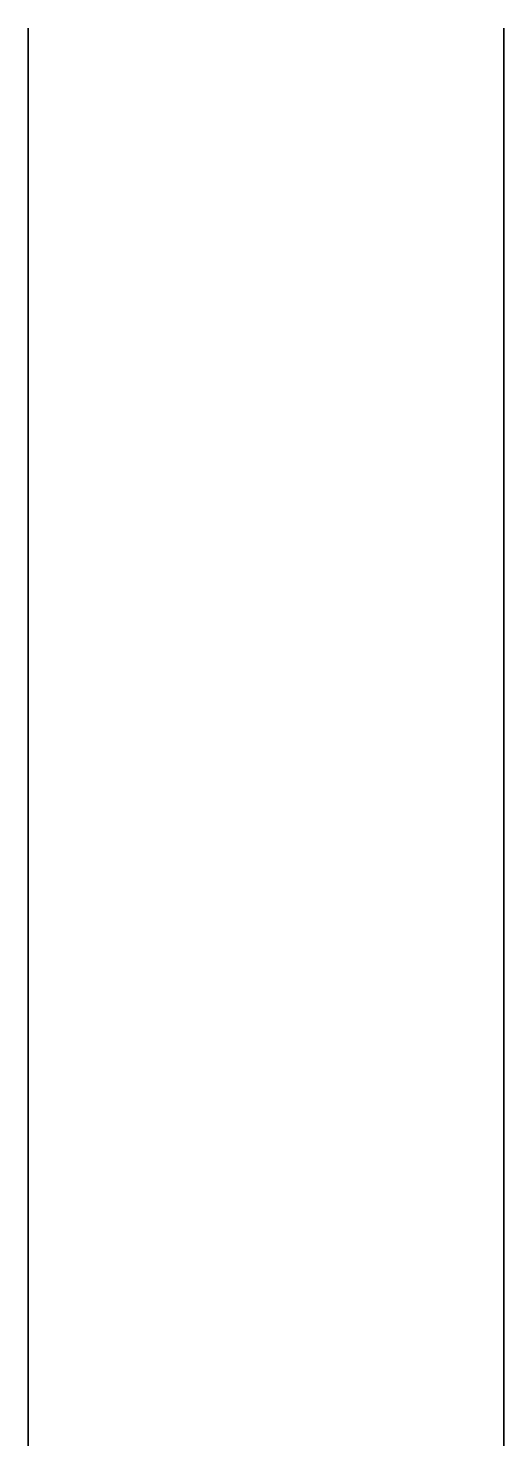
# Model space of a CAD drawing. Extents: x 0 to 2378, y 0 to 1682.
# Drawn here: x 619 to 654, y 863.5 to 967.3 of the extents above; entities that cross this region are included whole.
import ezdxf

# ---------------------------------------------------------------- set-up
doc = ezdxf.new("R2010")
doc.units = 0
doc.layers.add('VISIBLE', color=7, linetype='CONTINUOUS')

msp = doc.modelspace()

# ---------------------------------------------------------------- linework, layer by layer
at = {"layer": 'VISIBLE'}
for p, q in [((619.0438, 967.3431), (619.0438, 967.3098)), ((619.0438, 967.3408), (619.0438, 967.3431)), ((619.0438, 967.3344), (619.0438, 967.3408)), ((619.0438, 967.3266), (619.0438, 967.3344)), ((619.0438, 967.3167), (619.0438, 967.3266)), ((619.0438, 967.2983), (619.0438, 967.3167)), ((619.0438, 967.3098), (619.0438, 967.2831)), ((619.0438, 967.2668), (619.0438, 967.2983)), ((619.0438, 967.2831), (619.0438, 967.1693)), ((619.0438, 967.0858), (619.0438, 967.2668)), ((619.0438, 967.1693), (619.0438, 967.1031)), ((619.0438, 967.1031), (619.0438, 966.9355)), ((619.0438, 966.8431), (619.0438, 967.0858)), ((619.0438, 966.9355), (619.0438, 966.7831)), ((619.0438, 966.5631), (619.0438, 966.8431)), ((619.0438, 966.7831), (619.0438, 966.52)), ((619.0438, 965.7531), (619.0438, 966.5631)), ((619.0438, 966.52), (619.0438, 966.3431)), ((619.0438, 966.3431), (619.0438, 966.0388)), ((654.0438, 967.3098), (654.0438, 967.3431)), ((654.0438, 967.3431), (654.0438, 967.3408)), ((654.0438, 967.3408), (654.0438, 967.3344)), ((654.0438, 967.3344), (654.0438, 967.3266)), ((654.0438, 967.3266), (654.0438, 967.3167)), ((654.0438, 967.3167), (654.0438, 967.2983)), ((654.0438, 967.2831), (654.0438, 967.3098)), ((654.0438, 967.2983), (654.0438, 967.2668)), ((654.0438, 967.1693), (654.0438, 967.2831)), ((654.0438, 967.2668), (654.0438, 967.0858)), ((654.0438, 967.1031), (654.0438, 967.1693)), ((654.0438, 966.9355), (654.0438, 967.1031)), ((654.0438, 967.0858), (654.0438, 966.8431)), ((654.0438, 966.7831), (654.0438, 966.9355)), ((654.0438, 966.8431), (654.0438, 966.5631)), ((654.0438, 966.52), (654.0438, 966.7831)), ((654.0438, 966.5631), (654.0438, 965.7531)), ((654.0438, 966.3431), (654.0438, 966.52)), ((654.0438, 966.0388), (654.0438, 966.3431)), ((619.0438, 966.0388), (619.0438, 965.7831)), ((619.0438, 965.7831), (619.0438, 965.4035)), ((619.0438, 964.423), (619.0438, 965.7531)), ((619.0438, 965.4035), (619.0438, 965.1031)), ((654.0438, 965.7831), (654.0438, 966.0388)), ((654.0438, 965.4035), (654.0438, 965.7831)), ((654.0438, 965.7531), (654.0438, 964.423)), ((654.0438, 965.1031), (654.0438, 965.4035)), ((619.0438, 965.1031), (619.0438, 964.5646)), ((619.0438, 964.5646), (619.0438, 964.3131)), ((619.0438, 963.8057), (619.0438, 964.423)), ((619.0438, 964.3431), (619.0438, 964.3061)), ((619.0438, 964.3431), (619.0438, 964.2931)), ((619.0438, 963.8431), (619.0438, 964.3431)), ((619.0438, 964.3131), (619.0438, 963.8425)), ((619.0438, 964.2931), (619.0438, 964.3087)), ((619.0438, 962.9731), (619.0438, 964.3083)), ((619.0438, 964.3061), (619.0438, 964.1037)), ((619.0438, 964.2931), (619.0438, 964.2979)), ((619.0438, 964.2768), (619.0438, 964.2931)), ((619.0438, 964.2931), (619.0438, 964.123)), ((619.0438, 964.2605), (619.0438, 964.2768)), ((654.0438, 964.5646), (654.0438, 965.1031)), ((654.0438, 964.3131), (654.0438, 964.5646)), ((654.0438, 964.423), (654.0438, 963.8057)), ((654.0438, 964.3061), (654.0438, 964.3431)), ((654.0438, 964.2938), (654.0438, 964.3431)), ((654.0438, 964.3431), (654.0438, 964.336)), ((654.0438, 964.336), (654.0438, 963.8431)), ((654.0438, 963.8425), (654.0438, 964.3131)), ((654.0438, 964.3087), (654.0438, 964.2931)), ((654.0438, 964.3083), (654.0438, 962.9731)), ((654.0438, 964.1037), (654.0438, 964.3061)), ((654.0438, 964.2979), (654.0438, 964.2931)), ((654.0438, 964.2931), (654.0438, 964.2938)), ((654.0438, 964.2931), (654.0438, 964.2768)), ((654.0438, 964.1254), (654.0438, 964.2931)), ((654.0438, 964.2768), (654.0438, 964.2605)), ((619.0438, 964.2447), (619.0438, 964.2605)), ((619.0438, 964.2299), (619.0438, 964.2447)), ((619.0438, 964.2165), (619.0438, 964.2299)), ((619.0438, 964.2048), (619.0438, 964.2165)), ((619.0438, 964.053), (619.0438, 964.2065)), ((619.0438, 964.1948), (619.0438, 964.2048)), ((619.0438, 964.1868), (619.0438, 964.1948)), ((619.0438, 964.1806), (619.0438, 964.1868)), ((619.0438, 964.1762), (619.0438, 964.1806)), ((619.0438, 964.123), (619.0438, 964.1762)), ((619.0438, 964.123), (619.0438, 963.8531)), ((619.0438, 963.463), (619.0438, 964.1167)), ((619.0438, 964.1037), (619.0438, 963.8129)), ((619.0438, 964.0327), (619.0438, 964.053)), ((619.0438, 963.8531), (619.0438, 964.0327)), ((619.0438, 963.8531), (619.0438, 963.463)), ((619.0438, 963.5931), (619.0438, 963.8431)), ((619.0438, 963.8425), (619.0438, 963.403)), ((619.0438, 962.8005), (619.0438, 963.8057)), ((619.0438, 962.863), (619.0438, 963.5931)), ((619.0438, 963.463), (619.0438, 962.9731)), ((619.0438, 963.403), (619.0438, 962.7975)), ((654.0438, 964.2605), (654.0438, 964.2447)), ((654.0438, 964.2447), (654.0438, 964.2299)), ((654.0438, 964.2299), (654.0438, 964.2165)), ((654.0438, 964.2165), (654.0438, 964.2048)), ((654.0438, 964.2065), (654.0438, 964.053)), ((654.0438, 964.2048), (654.0438, 964.1948)), ((654.0438, 964.1948), (654.0438, 964.1868)), ((654.0438, 964.1868), (654.0438, 964.1806)), ((654.0438, 964.1806), (654.0438, 964.1762)), ((654.0438, 964.1762), (654.0438, 964.123)), ((654.0438, 964.123), (654.0438, 964.1254)), ((654.0438, 963.8569), (654.0438, 964.123)), ((654.0438, 964.1167), (654.0438, 963.463)), ((654.0438, 963.8129), (654.0438, 964.1037)), ((654.0438, 964.053), (654.0438, 964.0327)), ((654.0438, 964.0327), (654.0438, 963.8531)), ((654.0438, 963.8531), (654.0438, 963.8569)), ((654.0438, 963.4685), (654.0438, 963.8531)), ((654.0438, 963.8431), (654.0438, 963.8395)), ((654.0438, 963.403), (654.0438, 963.8425)), ((654.0438, 963.8395), (654.0438, 963.5931)), ((654.0438, 963.8057), (654.0438, 962.8005)), ((654.0438, 963.5931), (654.0438, 963.5828)), ((654.0438, 963.5828), (654.0438, 962.863)), ((654.0438, 963.463), (654.0438, 963.4685)), ((654.0438, 962.98), (654.0438, 963.463)), ((654.0438, 962.7975), (654.0438, 963.403)), ((619.0438, 960.873), (619.0438, 963.008)), ((619.0438, 962.9731), (619.0438, 962.373)), ((619.0438, 962.863), (619.0438, 960.4946)), ((619.0438, 961.683), (619.0438, 962.863)), ((619.0438, 962.613), (619.0438, 962.8005)), ((619.0438, 962.7975), (619.0438, 962.3831)), ((619.0438, 960.5593), (619.0438, 962.613)), ((619.0438, 961.673), (619.0438, 962.5326)), ((619.0438, 962.373), (619.0438, 962.4784)), ((619.0438, 962.3831), (619.0438, 961.7706)), ((619.0438, 962.373), (619.0438, 961.673)), ((654.0438, 963.008), (654.0438, 960.873)), ((654.0438, 962.9731), (654.0438, 962.98)), ((654.0438, 962.3815), (654.0438, 962.9731)), ((654.0438, 960.4946), (654.0438, 962.863)), ((654.0438, 962.863), (654.0438, 962.8464)), ((654.0438, 962.8464), (654.0438, 961.683)), ((654.0438, 962.8005), (654.0438, 962.613)), ((654.0438, 962.3831), (654.0438, 962.7975)), ((654.0438, 962.613), (654.0438, 960.5593)), ((654.0438, 962.5326), (654.0438, 961.673)), ((654.0438, 962.4784), (654.0438, 962.373)), ((654.0438, 961.7706), (654.0438, 962.3831)), ((654.0438, 962.373), (654.0438, 962.3815)), ((654.0438, 961.6829), (654.0438, 962.373)), ((619.0438, 961.7706), (619.0438, 961.2631)), ((619.0438, 961.683), (619.0438, 960.5351)), ((619.0438, 960.053), (619.0438, 961.683)), ((619.0438, 961.673), (619.0438, 960.873)), ((619.0438, 961.2631), (619.0438, 960.579)), ((654.0438, 961.2631), (654.0438, 961.7706)), ((654.0438, 960.5351), (654.0438, 961.683)), ((654.0438, 961.683), (654.0438, 961.6601)), ((654.0438, 961.673), (654.0438, 961.6829)), ((654.0438, 960.8843), (654.0438, 961.673)), ((654.0438, 961.6601), (654.0438, 960.053)), ((654.0438, 960.579), (654.0438, 961.2631)), ((619.0438, 960.873), (619.0438, 959.9731)), ((619.0438, 960.579), (619.0438, 960.0431)), ((619.0438, 960.333), (619.0438, 960.5593)), ((619.0438, 957.9745), (619.0438, 960.333)), ((654.0438, 960.873), (654.0438, 960.8843)), ((654.0438, 959.9857), (654.0438, 960.873)), ((654.0438, 960.0431), (654.0438, 960.579)), ((654.0438, 960.5593), (654.0438, 960.333)), ((654.0438, 960.333), (654.0438, 957.9745)), ((619.0438, 958.023), (619.0438, 960.053)), ((619.0438, 960.0431), (619.0438, 959.2924)), ((619.0438, 959.9731), (619.0438, 958.993)), ((619.0438, 959.2924), (619.0438, 958.743)), ((654.0438, 960.053), (654.0438, 960.0244)), ((654.0438, 959.2924), (654.0438, 960.0431)), ((654.0438, 960.0244), (654.0438, 958.023)), ((654.0438, 959.9731), (654.0438, 959.9857)), ((654.0438, 959.0068), (654.0438, 959.9731)), ((654.0438, 958.743), (654.0438, 959.2924)), ((619.0438, 958.993), (619.0438, 957.923)), ((619.0438, 958.743), (619.0438, 957.9291)), ((654.0438, 958.993), (654.0438, 959.0068)), ((654.0438, 957.9381), (654.0438, 958.993)), ((654.0438, 957.9291), (654.0438, 958.743)), ((619.0438, 958.023), (619.0438, 954.2051)), ((619.0438, 955.613), (619.0438, 958.023)), ((619.0438, 957.643), (619.0438, 957.9745)), ((619.0438, 957.9291), (619.0438, 957.3531)), ((619.0438, 957.923), (619.0438, 956.773)), ((619.0438, 954.8764), (619.0438, 957.643)), ((619.0438, 957.3531), (619.0438, 956.3896)), ((654.0438, 954.2051), (654.0438, 958.023)), ((654.0438, 958.023), (654.0438, 957.9891)), ((654.0438, 957.9891), (654.0438, 955.613)), ((654.0438, 957.9745), (654.0438, 957.643)), ((654.0438, 957.923), (654.0438, 957.9381)), ((654.0438, 957.3531), (654.0438, 957.9291)), ((654.0438, 956.7892), (654.0438, 957.923)), ((654.0438, 957.643), (654.0438, 954.8764)), ((654.0438, 956.3896), (654.0438, 957.3531)), ((619.0438, 956.773), (619.0438, 955.553)), ((619.0438, 956.3896), (619.0438, 955.8831)), ((654.0438, 956.773), (654.0438, 956.7892)), ((654.0438, 955.5702), (654.0438, 956.773)), ((654.0438, 955.8831), (654.0438, 956.3896)), ((619.0438, 955.8831), (619.0438, 955.0462)), ((619.0438, 955.613), (619.0438, 953.4301)), ((619.0438, 952.8831), (619.0438, 955.613)), ((619.0438, 955.553), (619.0438, 954.2531)), ((619.0438, 955.0462), (619.0438, 954.3431)), ((654.0438, 955.0462), (654.0438, 955.8831)), ((654.0438, 953.4301), (654.0438, 955.613)), ((654.0438, 955.613), (654.0438, 955.5746)), ((654.0438, 955.5746), (654.0438, 952.8831)), ((654.0438, 955.553), (654.0438, 955.5702)), ((654.0438, 954.2714), (654.0438, 955.553)), ((654.0438, 954.3431), (654.0438, 955.0462)), ((619.0438, 954.5931), (619.0438, 954.8764)), ((619.0438, 951.6395), (619.0438, 954.5931)), ((619.0438, 954.3431), (619.0438, 952.743)), ((619.0438, 954.2531), (619.0438, 952.903)), ((619.0438, 952.903), (619.0438, 954.0298)), ((654.0438, 954.8764), (654.0438, 954.5931)), ((654.0438, 954.5931), (654.0438, 951.6395)), ((654.0438, 952.743), (654.0438, 954.3431)), ((654.0438, 954.2531), (654.0438, 954.2714)), ((654.0438, 952.9221), (654.0438, 954.2531)), ((654.0438, 954.0298), (654.0438, 952.903)), ((619.0438, 951.5031), (619.0438, 953.8585)), ((619.0438, 950.0431), (619.0438, 953.5968)), ((619.0438, 952.903), (619.0438, 951.5031)), ((619.0438, 949.8831), (619.0438, 952.8831)), ((654.0438, 953.8585), (654.0438, 951.5031)), ((654.0438, 953.5968), (654.0438, 950.0431)), ((654.0438, 952.903), (654.0438, 952.9221)), ((654.0438, 951.5228), (654.0438, 952.903)), ((654.0438, 952.8831), (654.0438, 952.8408)), ((619.0438, 952.743), (619.0438, 951.0931)), ((654.0438, 952.8408), (654.0438, 949.8831)), ((654.0438, 951.0931), (654.0438, 952.743)), ((619.0438, 951.243), (619.0438, 951.6395)), ((619.0438, 951.5031), (619.0438, 950.0431)), ((619.0438, 947.9911), (619.0438, 951.243)), ((619.0438, 951.0931), (619.0438, 949.403)), ((654.0438, 951.6395), (654.0438, 951.243)), ((654.0438, 951.5031), (654.0438, 951.5228)), ((654.0438, 950.0636), (654.0438, 951.5031)), ((654.0438, 951.243), (654.0438, 947.9911)), ((654.0438, 949.403), (654.0438, 951.0931)), ((619.0438, 950.0431), (619.0438, 948.553)), ((619.0438, 946.6631), (619.0438, 949.8831)), ((654.0438, 950.0431), (654.0438, 950.0636)), ((654.0438, 948.574), (654.0438, 950.0431)), ((654.0438, 949.8831), (654.0438, 949.8377)), ((654.0438, 949.8377), (654.0438, 946.6631)), ((619.0438, 949.403), (619.0438, 947.6631)), ((654.0438, 947.6631), (654.0438, 949.403)), ((619.0438, 948.553), (619.0438, 947.0331)), ((619.0438, 947.643), (619.0438, 947.9911)), ((619.0438, 947.6631), (619.0438, 945.903)), ((654.0438, 948.553), (654.0438, 948.574)), ((654.0438, 947.0545), (654.0438, 948.553)), ((654.0438, 947.9911), (654.0438, 947.643)), ((654.0438, 945.903), (654.0438, 947.6631)), ((619.0438, 944.2874), (619.0438, 947.643)), ((619.0438, 947.0331), (619.0438, 945.4831)), ((619.0438, 943.2831), (619.0438, 946.6631)), ((654.0438, 947.643), (654.0438, 944.2874)), ((654.0438, 947.0331), (654.0438, 947.0545)), ((654.0438, 945.5049), (654.0438, 947.0331)), ((654.0438, 946.6631), (654.0438, 946.6155)), ((619.0438, 945.903), (619.0438, 944.1331)), ((654.0438, 946.6155), (654.0438, 943.2831)), ((654.0438, 944.1331), (654.0438, 945.903)), ((619.0438, 945.4831), (619.0438, 943.9131)), ((654.0438, 945.4831), (654.0438, 945.5049)), ((654.0438, 943.9352), (654.0438, 945.4831)), ((619.0438, 943.863), (619.0438, 944.2874)), ((619.0438, 944.1331), (619.0438, 942.3431)), ((619.0438, 943.9131), (619.0438, 942.3431)), ((619.0438, 940.4019), (619.0438, 943.863)), ((654.0438, 944.2874), (654.0438, 943.863)), ((654.0438, 942.3431), (654.0438, 944.1331)), ((654.0438, 943.9131), (654.0438, 943.9352)), ((654.0438, 942.3652), (654.0438, 943.9131)), ((654.0438, 943.863), (654.0438, 940.4019)), ((619.0438, 943.2831), (619.0438, 938.6596)), ((619.0438, 939.8131), (619.0438, 943.2831)), ((654.0438, 938.6596), (654.0438, 943.2831)), ((654.0438, 943.2831), (654.0438, 943.2342)), ((654.0438, 943.2342), (654.0438, 939.8131)), ((619.0438, 942.3431), (619.0438, 863.8445)), ((619.0438, 890.0193), (619.0438, 942.3431)), ((619.0438, 886.641), (619.0438, 942.3431)), ((654.0438, 942.3431), (654.0438, 942.3652)), ((654.0438, 863.8445), (654.0438, 942.3431)), ((654.0438, 942.3431), (654.0438, 890.0193)), ((654.0438, 942.3431), (654.0438, 886.641)), ((619.0438, 939.9831), (619.0438, 940.4019)), ((654.0438, 940.4019), (654.0438, 939.9831)), ((619.0438, 936.5451), (619.0438, 939.9831)), ((619.0438, 939.8131), (619.0438, 939.107)), ((619.0438, 936.3131), (619.0438, 939.8131)), ((654.0438, 939.9831), (654.0438, 936.5451)), ((654.0438, 939.107), (654.0438, 939.8131)), ((654.0438, 939.8131), (654.0438, 939.7638)), ((654.0438, 939.7638), (654.0438, 936.3131)), ((619.0438, 936.0731), (619.0438, 936.5451)), ((619.0438, 936.3131), (619.0438, 932.7279)), ((619.0438, 932.8531), (619.0438, 936.3131)), ((654.0438, 936.5451), (654.0438, 936.0731)), ((654.0438, 932.7279), (654.0438, 936.3131)), ((654.0438, 936.3131), (654.0438, 936.2643)), ((654.0438, 936.2643), (654.0438, 932.8531)), ((619.0438, 932.6192), (619.0438, 936.0731)), ((654.0438, 936.0731), (654.0438, 932.6192)), ((619.0438, 932.8531), (619.0438, 932.7309)), ((619.0438, 929.5031), (619.0438, 932.8531)), ((619.0438, 932.7309), (619.0438, 931.3678)), ((619.0438, 932.213), (619.0438, 932.6192)), ((619.0438, 928.8658), (619.0438, 932.213)), ((654.0438, 932.7309), (654.0438, 932.8531)), ((654.0438, 932.8531), (654.0438, 932.8059)), ((654.0438, 932.8059), (654.0438, 929.5031)), ((654.0438, 931.3678), (654.0438, 932.7309)), ((654.0438, 932.6192), (654.0438, 932.213)), ((654.0438, 932.213), (654.0438, 928.8658)), ((619.0438, 931.3678), (619.0438, 927.555)), ((654.0438, 927.555), (654.0438, 931.3678)), ((619.0438, 929.5031), (619.0438, 926.9486)), ((619.0438, 926.3131), (619.0438, 929.5031)), ((654.0438, 926.9486), (654.0438, 929.5031)), ((654.0438, 929.5031), (654.0438, 929.4581)), ((654.0438, 929.4581), (654.0438, 926.3131)), ((619.0438, 928.463), (619.0438, 928.8658)), ((619.0438, 925.2581), (619.0438, 928.463)), ((654.0438, 928.8658), (654.0438, 928.463)), ((654.0438, 928.463), (654.0438, 925.2581)), ((619.0438, 923.3431), (619.0438, 926.3131)), ((654.0438, 926.3131), (654.0438, 926.2712)), ((654.0438, 926.2712), (654.0438, 923.3431)), ((619.0438, 924.893), (619.0438, 925.2581)), ((619.0438, 921.9098), (619.0438, 924.893)), ((654.0438, 925.2581), (654.0438, 924.893)), ((654.0438, 924.893), (654.0438, 921.9098)), ((619.0438, 920.6631), (619.0438, 923.3431)), ((654.0438, 923.3431), (654.0438, 923.3053)), ((654.0438, 923.3053), (654.0438, 920.6631)), ((619.0438, 921.583), (619.0438, 921.9098)), ((654.0438, 921.9098), (654.0438, 921.583)), ((619.0438, 918.924), (619.0438, 921.583)), ((654.0438, 921.583), (654.0438, 918.924)), ((619.0438, 918.3131), (619.0438, 920.6631)), ((654.0438, 920.6631), (654.0438, 920.6299)), ((654.0438, 920.6299), (654.0438, 918.3131)), ((619.0438, 918.583), (619.0438, 918.924)), ((654.0438, 918.924), (654.0438, 918.583)), ((619.0438, 916.2192), (619.0438, 918.583)), ((619.0438, 918.3131), (619.0438, 915.7037)), ((619.0438, 916.3431), (619.0438, 918.3131)), ((654.0438, 918.583), (654.0438, 916.2192)), ((654.0438, 915.7037), (654.0438, 918.3131)), ((654.0438, 918.3131), (654.0438, 918.2853)), ((654.0438, 918.2853), (654.0438, 916.3431)), ((619.0438, 916.3431), (619.0438, 916.0338)), ((619.0438, 914.7831), (619.0438, 916.3431)), ((619.0438, 915.963), (619.0438, 916.2192)), ((619.0438, 913.9974), (619.0438, 915.963)), ((654.0438, 916.0338), (654.0438, 916.3431)), ((654.0438, 916.3431), (654.0438, 916.3211)), ((654.0438, 916.3211), (654.0438, 914.7831)), ((654.0438, 916.2192), (654.0438, 915.963)), ((654.0438, 915.963), (654.0438, 913.9974)), ((619.0438, 913.6731), (619.0438, 914.7831)), ((654.0438, 914.7831), (654.0438, 914.7674)), ((654.0438, 914.7674), (654.0438, 913.6731)), ((619.0438, 913.7531), (619.0438, 913.9974)), ((619.0438, 912.2173), (619.0438, 913.7531)), ((619.0438, 913.023), (619.0438, 913.6731)), ((654.0438, 913.9974), (654.0438, 913.7531)), ((654.0438, 913.7531), (654.0438, 912.2173)), ((654.0438, 913.6731), (654.0438, 913.6639)), ((654.0438, 913.6639), (654.0438, 913.023)), ((619.0438, 913.023), (619.0438, 901.3884)), ((619.0438, 898.633), (619.0438, 913.023)), ((654.0438, 901.3884), (654.0438, 913.023)), ((654.0438, 913.023), (654.0438, 912.8204)), ((654.0438, 912.8204), (654.0438, 898.633)), ((619.0438, 912.013), (619.0438, 912.2173)), ((619.0438, 910.8944), (619.0438, 912.013)), ((654.0438, 912.2173), (654.0438, 912.013)), ((654.0438, 912.013), (654.0438, 910.8944)), ((619.0438, 910.773), (619.0438, 910.8944)), ((619.0438, 910.1187), (619.0438, 910.773)), ((654.0438, 910.8944), (654.0438, 910.773)), ((654.0438, 910.773), (654.0438, 910.1187)), ((619.0438, 910.043), (619.0438, 910.1187)), ((619.0438, 909.5575), (619.0438, 910.043)), ((619.0438, 908.6187), (619.0438, 909.5575)), ((654.0438, 910.1187), (654.0438, 910.043)), ((654.0438, 910.043), (654.0438, 909.5575)), ((654.0438, 909.5575), (654.0438, 908.6187)), ((619.0438, 904.8759), (619.0438, 908.6187)), ((654.0438, 908.6187), (654.0438, 904.8759)), ((619.0438, 895.653), (619.0438, 904.8759)), ((654.0438, 904.8759), (654.0438, 895.653)), ((619.0438, 901.3884), (619.0438, 898.633)), ((654.0438, 898.633), (654.0438, 901.3884)), ((619.0438, 898.633), (619.0438, 898.3186)), ((619.0438, 897.903), (619.0438, 898.633)), ((619.0438, 898.3186), (619.0438, 897.903)), ((619.0438, 897.903), (619.0438, 897.5566)), ((619.0438, 896.6731), (619.0438, 897.903)), ((654.0438, 898.3186), (654.0438, 898.633)), ((654.0438, 898.633), (654.0438, 898.6228)), ((654.0438, 898.6228), (654.0438, 897.903)), ((654.0438, 897.903), (654.0438, 898.3186)), ((654.0438, 897.5566), (654.0438, 897.903)), ((654.0438, 897.903), (654.0438, 897.8857)), ((654.0438, 897.8857), (654.0438, 896.6731)), ((619.0438, 897.5566), (619.0438, 896.6731)), ((654.0438, 896.6731), (654.0438, 897.5566)), ((619.0438, 896.6731), (619.0438, 896.4242)), ((619.0438, 894.963), (619.0438, 896.6731)), ((619.0438, 896.4242), (619.0438, 894.963)), ((654.0438, 896.4242), (654.0438, 896.6731)), ((654.0438, 896.6731), (654.0438, 896.649)), ((654.0438, 896.649), (654.0438, 894.963)), ((654.0438, 894.963), (654.0438, 896.4242)), ((619.0438, 895.0031), (619.0438, 895.653)), ((619.0438, 893.8931), (619.0438, 895.0031)), ((619.0438, 894.963), (619.0438, 894.9284)), ((619.0438, 894.1258), (619.0438, 894.963)), ((619.0438, 894.9284), (619.0438, 893.0452)), ((654.0438, 895.653), (654.0438, 895.0031)), ((654.0438, 895.0031), (654.0438, 893.8931)), ((654.0438, 894.9284), (654.0438, 894.963)), ((654.0438, 894.963), (654.0438, 894.9325)), ((654.0438, 894.9325), (654.0438, 894.1258)), ((654.0438, 893.0452), (654.0438, 894.9284)), ((619.0438, 892.9278), (619.0438, 894.1258)), ((619.0438, 892.353), (619.0438, 893.8931)), ((654.0438, 894.1258), (654.0438, 892.9278)), ((654.0438, 893.8931), (654.0438, 892.353)), ((619.0438, 893.0452), (619.0438, 892.793)), ((619.0438, 892.793), (619.0438, 892.9278)), ((619.0438, 892.793), (619.0438, 890.8513)), ((619.0438, 890.3282), (619.0438, 892.793)), ((654.0438, 892.793), (654.0438, 893.0452)), ((654.0438, 892.9278), (654.0438, 892.793)), ((654.0438, 890.8513), (654.0438, 892.793)), ((654.0438, 892.793), (654.0438, 892.7566)), ((654.0438, 892.7566), (654.0438, 890.3282)), ((619.0438, 890.3931), (619.0438, 892.353)), ((654.0438, 892.353), (654.0438, 890.3931)), ((619.0438, 890.8513), (619.0438, 890.2031)), ((654.0438, 890.2031), (654.0438, 890.8513)), ((619.0438, 888.0631), (619.0438, 890.3931)), ((619.0438, 890.2031), (619.0438, 890.3282)), ((619.0438, 890.2031), (619.0438, 888.4117)), ((619.0438, 887.4713), (619.0438, 890.2031)), ((619.0438, 885.0352), (619.0438, 890.0193)), ((619.0438, 890.0193), (619.0438, 886.9977)), ((654.0438, 890.3931), (654.0438, 888.0631)), ((654.0438, 890.3282), (654.0438, 890.2031)), ((654.0438, 888.4117), (654.0438, 890.2031)), ((654.0438, 890.2031), (654.0438, 890.1614)), ((654.0438, 890.1614), (654.0438, 887.4713)), ((654.0438, 890.0193), (654.0438, 885.0352)), ((654.0438, 886.9977), (654.0438, 890.0193)), ((619.0438, 888.4117), (619.0438, 887.243)), ((619.0438, 887.0688), (619.0438, 888.0631)), ((619.0438, 887.243), (619.0438, 887.4713)), ((654.0438, 887.243), (654.0438, 888.4117)), ((654.0438, 888.0631), (654.0438, 887.0688)), ((654.0438, 887.4713), (654.0438, 887.243)), ((619.0438, 887.243), (619.0438, 886.2089)), ((619.0438, 885.403), (619.0438, 887.0688)), ((619.0438, 886.9977), (619.0438, 885.0352)), ((619.0438, 881.5742), (619.0438, 886.641)), ((654.0438, 886.2089), (654.0438, 887.243)), ((654.0438, 887.243), (654.0438, 887.1968)), ((654.0438, 887.1968), (654.0438, 886.2089)), ((654.0438, 887.0688), (654.0438, 885.403)), ((654.0438, 885.0352), (654.0438, 886.9977)), ((654.0438, 886.641), (654.0438, 881.5742)), ((619.0438, 886.2089), (619.0438, 885.8012)), ((619.0438, 884.0741), (619.0438, 886.2089)), ((619.0438, 885.8012), (619.0438, 883.963)), ((619.0438, 882.4531), (619.0438, 885.403)), ((619.0438, 885.403), (619.0438, 883.3945)), ((654.0438, 885.8012), (654.0438, 886.2089)), ((654.0438, 886.2089), (654.0438, 884.0741)), ((654.0438, 883.963), (654.0438, 885.8012)), ((654.0438, 885.403), (654.0438, 882.4531)), ((654.0438, 883.3945), (654.0438, 885.403)), ((619.0438, 876.4582), (619.0438, 885.0352)), ((619.0438, 885.0352), (619.0438, 882.1313)), ((654.0438, 885.0352), (654.0438, 876.4582)), ((654.0438, 882.1313), (654.0438, 885.0352)), ((619.0438, 883.963), (619.0438, 884.0741)), ((619.0438, 883.963), (619.0438, 883.1096)), ((619.0438, 882.6594), (619.0438, 883.963)), ((619.0438, 883.3945), (619.0438, 882.4531)), ((654.0438, 884.0741), (654.0438, 883.963)), ((654.0438, 883.1096), (654.0438, 883.963)), ((654.0438, 883.963), (654.0438, 883.9132)), ((654.0438, 883.9132), (654.0438, 882.6594)), ((654.0438, 882.4531), (654.0438, 883.3945)), ((619.0438, 883.1096), (619.0438, 880.4929)), ((619.0438, 880.4231), (619.0438, 882.6594)), ((619.0438, 879.263), (619.0438, 882.4531)), ((654.0438, 880.4929), (654.0438, 883.1096)), ((654.0438, 882.6594), (654.0438, 880.4231)), ((654.0438, 882.4531), (654.0438, 879.263)), ((619.0438, 882.1313), (619.0438, 876.4582)), ((619.0438, 872.7166), (619.0438, 881.5742)), ((654.0438, 876.4582), (654.0438, 882.1313)), ((654.0438, 881.5742), (654.0438, 872.7166)), ((619.0438, 880.4929), (619.0438, 880.4231)), ((619.0438, 880.4231), (619.0438, 877.8916)), ((619.0438, 876.6731), (619.0438, 880.4231)), ((654.0438, 880.4231), (654.0438, 880.4929)), ((654.0438, 877.8916), (654.0438, 880.4231)), ((654.0438, 880.4231), (654.0438, 880.3702)), ((654.0438, 880.3702), (654.0438, 876.6731)), ((619.0438, 875.8931), (619.0438, 879.263)), ((654.0438, 879.263), (654.0438, 875.8931)), ((619.0438, 877.8916), (619.0438, 876.6731)), ((654.0438, 876.6731), (654.0438, 877.8916)), ((619.0438, 876.6731), (619.0438, 875.7546)), ((619.0438, 872.9966), (619.0438, 876.6731)), ((619.0438, 847.6263), (619.0438, 876.4582)), ((619.0438, 876.4582), (619.0438, 873.2854)), ((654.0438, 875.7546), (654.0438, 876.6731)), ((654.0438, 876.6731), (654.0438, 876.6184)), ((654.0438, 876.6184), (654.0438, 872.9966)), ((654.0438, 876.4582), (654.0438, 847.6263)), ((654.0438, 873.2854), (654.0438, 876.4582)), ((619.0438, 872.3931), (619.0438, 875.8931)), ((619.0438, 875.7546), (619.0438, 872.793)), ((654.0438, 875.8931), (654.0438, 872.3931)), ((654.0438, 872.793), (654.0438, 875.7546)), ((619.0438, 873.2854), (619.0438, 847.6263)), ((619.0438, 872.793), (619.0438, 872.9966)), ((654.0438, 847.6263), (654.0438, 873.2854)), ((654.0438, 872.9966), (654.0438, 872.793)), ((619.0438, 872.793), (619.0438, 868.8431)), ((619.0438, 869.0827), (619.0438, 872.793)), ((619.0438, 863.8445), (619.0438, 872.7166)), ((619.0438, 868.8431), (619.0438, 872.3931)), ((654.0438, 868.8431), (654.0438, 872.793)), ((654.0438, 872.793), (654.0438, 872.7374)), ((654.0438, 872.7374), (654.0438, 869.0827)), ((654.0438, 872.7166), (654.0438, 863.8445)), ((654.0438, 872.3931), (654.0438, 868.8431)), ((619.0438, 868.8431), (619.0438, 869.0827)), ((619.0438, 868.8431), (619.0438, 864.8931)), ((619.0438, 865.293), (619.0438, 868.8431)), ((619.0438, 865.0742), (619.0438, 868.8431)), ((654.0438, 869.0827), (654.0438, 868.8431)), ((654.0438, 864.8931), (654.0438, 868.8431)), ((654.0438, 868.8431), (654.0438, 865.293)), ((654.0438, 868.8431), (654.0438, 868.7874)), ((654.0438, 868.7874), (654.0438, 865.0742)), ((619.0438, 864.2114), (619.0438, 865.293)), ((619.0438, 864.8931), (619.0438, 865.0742)), ((619.0438, 864.8931), (619.0438, 863.2502)), ((654.0438, 865.293), (654.0438, 864.2114)), ((654.0438, 865.0742), (654.0438, 864.8931)), ((654.0438, 863.2502), (654.0438, 864.8931)), ((654.0438, 864.8931), (654.0438, 864.8384)), ((654.0438, 864.8384), (654.0438, 863.2502)), ((619.0438, 861.793), (619.0438, 864.2114)), ((619.0438, 863.8445), (619.0438, 846.6202)), ((654.0438, 864.2114), (654.0438, 861.793)), ((654.0438, 846.6202), (654.0438, 863.8445))]:
    msp.add_line(p, q, dxfattribs=at)

doc.saveas('drawing.dxf')
